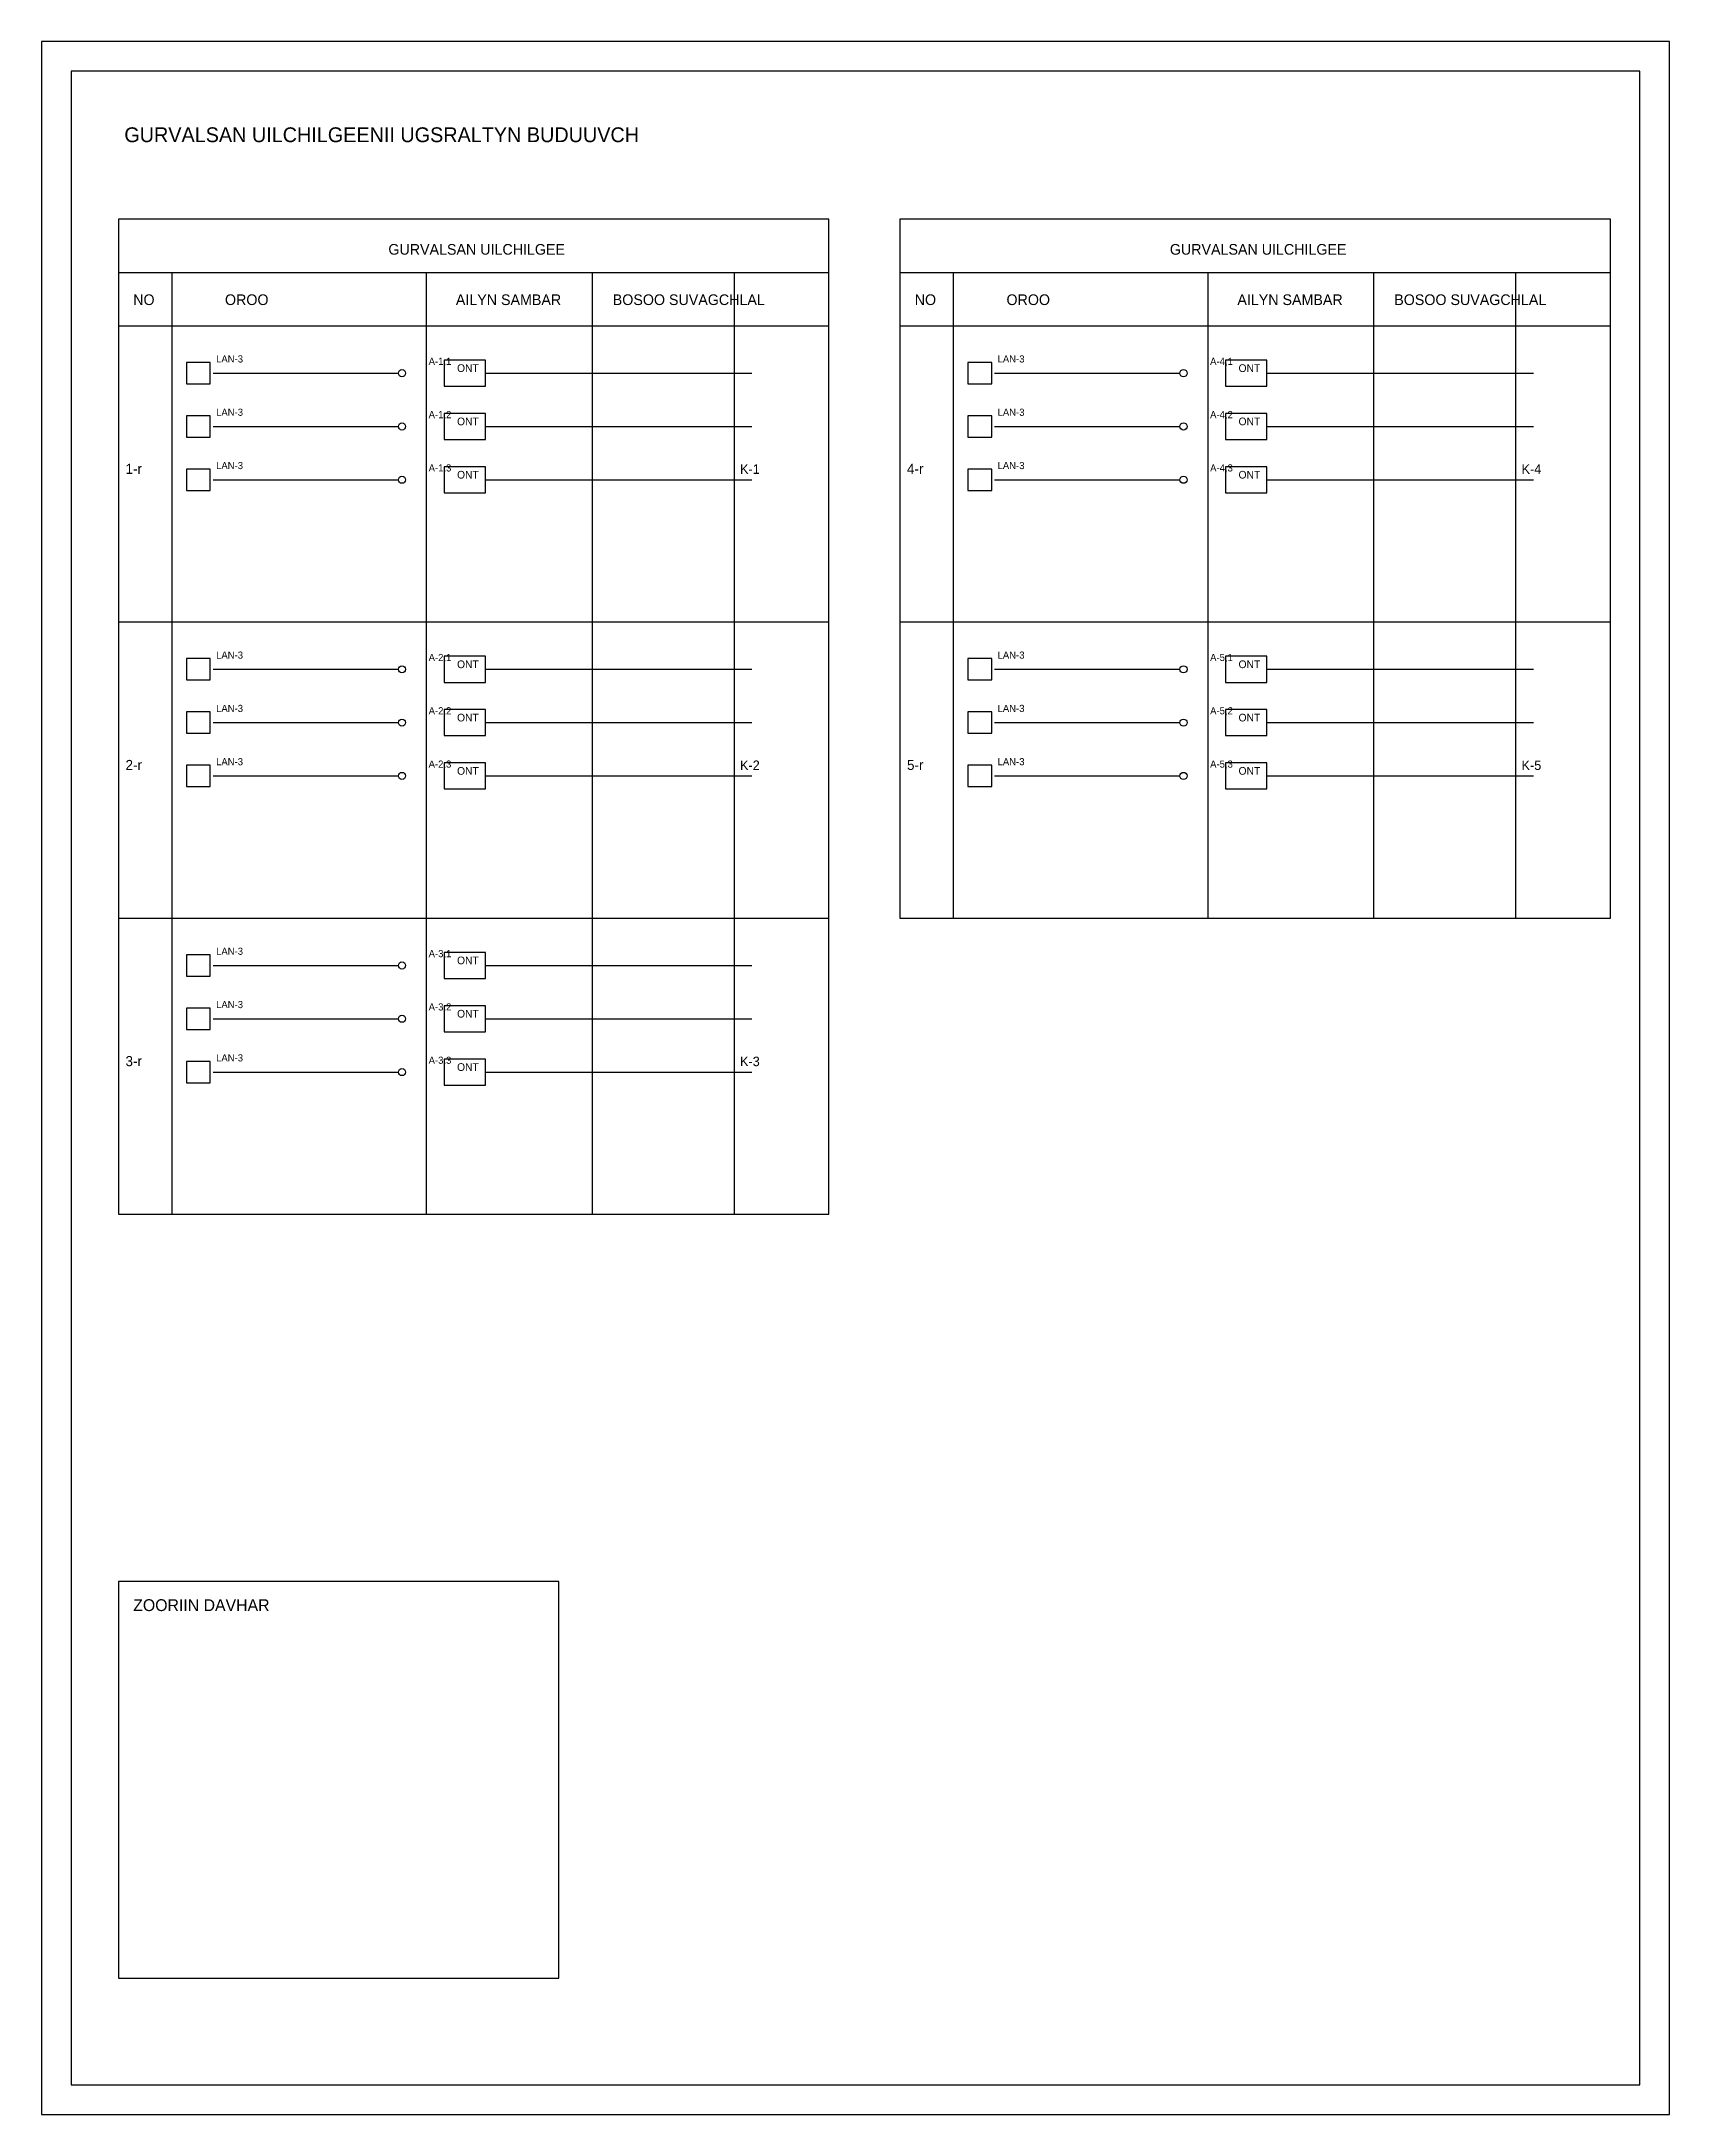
# Model space of a CAD drawing. Extents: x 0 to 27500, y 0 to 35000.
import ezdxf

# ---------------------------------------------------------------- set-up
doc = ezdxf.new("R2010")
doc.units = 0
for name, color, linetype in [('DEVICE', 7, 'CONTINUOUS'), ('FRAME', 7, 'CONTINUOUS'), ('PANEL', 7, 'CONTINUOUS'), ('TEXT', 7, 'CONTINUOUS')]:
    doc.layers.add(name, color=color, linetype=linetype)

msp = doc.modelspace()

# ---------------------------------------------------------------- linework, layer by layer
at = {"layer": 'DEVICE'}
for p, q in [((2850, 29580), (2450, 29580)), ((2450, 29580), (2450, 29220)), ((2850, 29220), (2850, 29580)), ((2900, 29400), (6030, 29400)), ((7500, 29620), (6800, 29620)), ((6800, 29620), (6800, 29180)), ((7500, 29180), (7500, 29620)), ((7500, 29400), (12000, 29400)), ((16050, 29580), (15650, 29580)), ((15650, 29580), (15650, 29220)), ((16050, 29220), (16050, 29580)), ((16100, 29400), (19230, 29400)), ((20700, 29620), (20000, 29620)), ((20000, 29620), (20000, 29180)), ((20700, 29180), (20700, 29620)), ((20700, 29400), (25200, 29400)), ((2450, 29220), (2850, 29220)), ((6800, 29180), (7500, 29180)), ((15650, 29220), (16050, 29220)), ((20000, 29180), (20700, 29180)), ((7500, 28720), (6800, 28720)), ((6800, 28720), (6800, 28280)), ((7500, 28280), (7500, 28720)), ((20700, 28720), (20000, 28720)), ((20000, 28720), (20000, 28280)), ((20700, 28280), (20700, 28720)), ((2850, 28680), (2450, 28680)), ((2450, 28680), (2450, 28320)), ((2850, 28320), (2850, 28680)), ((2900, 28500), (6030, 28500)), ((7500, 28500), (12000, 28500)), ((16050, 28680), (15650, 28680)), ((15650, 28680), (15650, 28320)), ((16050, 28320), (16050, 28680)), ((16100, 28500), (19230, 28500)), ((20700, 28500), (25200, 28500)), ((2450, 28320), (2850, 28320)), ((6800, 28280), (7500, 28280)), ((15650, 28320), (16050, 28320)), ((20000, 28280), (20700, 28280)), ((2850, 27780), (2450, 27780)), ((2450, 27780), (2450, 27420)), ((2850, 27420), (2850, 27780)), ((7500, 27820), (6800, 27820)), ((6800, 27820), (6800, 27380)), ((7500, 27380), (7500, 27820)), ((16050, 27780), (15650, 27780)), ((15650, 27780), (15650, 27420)), ((16050, 27420), (16050, 27780)), ((20700, 27820), (20000, 27820)), ((20000, 27820), (20000, 27380)), ((20700, 27380), (20700, 27820)), ((2450, 27420), (2850, 27420)), ((2900, 27600), (6030, 27600)), ((6800, 27380), (7500, 27380)), ((7500, 27600), (12000, 27600)), ((15650, 27420), (16050, 27420)), ((16100, 27600), (19230, 27600)), ((20000, 27380), (20700, 27380)), ((20700, 27600), (25200, 27600)), ((2850, 24580), (2450, 24580)), ((2450, 24580), (2450, 24220)), ((2850, 24220), (2850, 24580)), ((7500, 24620), (6800, 24620)), ((6800, 24620), (6800, 24180)), ((7500, 24180), (7500, 24620)), ((16050, 24580), (15650, 24580)), ((15650, 24580), (15650, 24220)), ((16050, 24220), (16050, 24580)), ((20700, 24620), (20000, 24620)), ((20000, 24620), (20000, 24180)), ((20700, 24180), (20700, 24620)), ((2450, 24220), (2850, 24220)), ((2900, 24400), (6030, 24400)), ((6800, 24180), (7500, 24180)), ((7500, 24400), (12000, 24400)), ((15650, 24220), (16050, 24220)), ((16100, 24400), (19230, 24400)), ((20000, 24180), (20700, 24180)), ((20700, 24400), (25200, 24400)), ((2850, 23680), (2450, 23680)), ((2450, 23680), (2450, 23320)), ((2850, 23320), (2850, 23680)), ((2900, 23500), (6030, 23500)), ((7500, 23720), (6800, 23720)), ((6800, 23720), (6800, 23280)), ((7500, 23280), (7500, 23720)), ((7500, 23500), (12000, 23500)), ((16050, 23680), (15650, 23680)), ((15650, 23680), (15650, 23320)), ((16050, 23320), (16050, 23680)), ((16100, 23500), (19230, 23500)), ((20700, 23720), (20000, 23720)), ((20000, 23720), (20000, 23280)), ((20700, 23280), (20700, 23720)), ((20700, 23500), (25200, 23500)), ((2450, 23320), (2850, 23320)), ((6800, 23280), (7500, 23280)), ((15650, 23320), (16050, 23320)), ((20000, 23280), (20700, 23280)), ((2850, 22780), (2450, 22780)), ((2450, 22780), (2450, 22420)), ((2850, 22420), (2850, 22780)), ((7500, 22820), (6800, 22820)), ((6800, 22820), (6800, 22380)), ((7500, 22380), (7500, 22820)), ((16050, 22780), (15650, 22780)), ((15650, 22780), (15650, 22420)), ((16050, 22420), (16050, 22780)), ((20700, 22820), (20000, 22820)), ((20000, 22820), (20000, 22380)), ((20700, 22380), (20700, 22820)), ((2450, 22420), (2850, 22420)), ((2900, 22600), (6030, 22600)), ((7500, 22600), (12000, 22600)), ((15650, 22420), (16050, 22420)), ((16100, 22600), (19230, 22600)), ((20700, 22600), (25200, 22600)), ((6800, 22380), (7500, 22380)), ((20000, 22380), (20700, 22380)), ((7500, 19620), (6800, 19620)), ((6800, 19620), (6800, 19180)), ((7500, 19180), (7500, 19620)), ((2850, 19580), (2450, 19580)), ((2450, 19580), (2450, 19220)), ((2850, 19220), (2850, 19580)), ((2900, 19400), (6030, 19400)), ((7500, 19400), (12000, 19400)), ((2450, 19220), (2850, 19220)), ((6800, 19180), (7500, 19180)), ((2850, 18680), (2450, 18680)), ((2450, 18680), (2450, 18320)), ((2850, 18320), (2850, 18680)), ((7500, 18720), (6800, 18720)), ((6800, 18720), (6800, 18280)), ((7500, 18280), (7500, 18720)), ((2450, 18320), (2850, 18320)), ((2900, 18500), (6030, 18500)), ((6800, 18280), (7500, 18280)), ((7500, 18500), (12000, 18500)), ((2850, 17780), (2450, 17780)), ((2450, 17780), (2450, 17420)), ((2850, 17420), (2850, 17780)), ((2900, 17600), (6030, 17600)), ((7500, 17820), (6800, 17820)), ((6800, 17820), (6800, 17380)), ((7500, 17380), (7500, 17820)), ((7500, 17600), (12000, 17600)), ((2450, 17420), (2850, 17420)), ((6800, 17380), (7500, 17380))]:
    msp.add_line(p, q, dxfattribs=at)
for centre in [(6090, 29400), (19290, 29400), (6090, 28500), (19290, 28500), (6090, 27600), (19290, 27600), (6090, 24400), (19290, 24400), (6090, 23500), (19290, 23500), (6090, 22600), (19290, 22600), (6090, 19400), (6090, 18500), (6090, 17600)]:
    msp.add_circle(centre, 60, dxfattribs=at)
at = {"layer": 'FRAME'}
for p, q in [((27500, 35000), (0, 35000)), ((0, 35000), (0, 0)), ((27500, 0), (27500, 35000)), ((27000, 34500), (500, 34500)), ((500, 34500), (500, 500)), ((27000, 500), (27000, 34500)), ((500, 500), (27000, 500)), ((0, 0), (27500, 0))]:
    msp.add_line(p, q, dxfattribs=at)
at = {"layer": 'PANEL'}
for p, q in [((13300, 32000), (1300, 32000)), ((1300, 32000), (1300, 15200)), ((13300, 15200), (13300, 32000)), ((26500, 32000), (14500, 32000)), ((14500, 32000), (14500, 20200)), ((26500, 20200), (26500, 32000)), ((1300, 31100), (13300, 31100)), ((2200, 31100), (2200, 15200)), ((6500, 31100), (6500, 15200)), ((9300, 31100), (9300, 15200)), ((11700, 31100), (11700, 15200)), ((14500, 31100), (26500, 31100)), ((15400, 31100), (15400, 20200)), ((19700, 31100), (19700, 20200)), ((22500, 31100), (22500, 20200)), ((24900, 31100), (24900, 20200)), ((1300, 30200), (13300, 30200)), ((14500, 30200), (26500, 30200)), ((1300, 25200), (13300, 25200)), ((14500, 25200), (26500, 25200)), ((1300, 20200), (13300, 20200)), ((14500, 20200), (26500, 20200)), ((14500, 20200), (26500, 20200)), ((1300, 15200), (13300, 15200)), ((1300, 15200), (13300, 15200)), ((8740, 9000), (1300, 9000)), ((1300, 9000), (1300, 2300)), ((8740, 2300), (8740, 9000)), ((1300, 2300), (8740, 2300))]:
    msp.add_line(p, q, dxfattribs=at)

# ---------------------------------------------------------------- texts
at = {"layer": 'TEXT'}
for s, height, p in [('GURVALSAN UILCHILGEENII UGSRALTYN BUDUUVCH', 250, (1400, 33300)), ('GURVALSAN UILCHILGEE', 180, (5860, 31400)), ('GURVALSAN UILCHILGEE', 180, (19060, 31400)), ('NO', 180, (1550, 30550)), ('OROO', 180, (3100, 30550)), ('AILYN SAMBAR', 180, (7000, 30550)), ('BOSOO SUVAGCHLAL', 180, (9650, 30550)), ('NO', 180, (14750, 30550)), ('OROO', 180, (16300, 30550)), ('AILYN SAMBAR', 180, (20200, 30550)), ('BOSOO SUVAGCHLAL', 180, (22850, 30550)), ('LAN-3', 120, (2950, 29580)), ('A-1,1', 120, (6540, 29540)), ('ONT', 130, (7020, 29420)), ('LAN-3', 120, (16150, 29580)), ('A-4,1', 120, (19740, 29540)), ('ONT', 130, (20220, 29420)), ('LAN-3', 120, (2950, 28680)), ('A-1,2', 120, (6540, 28640)), ('LAN-3', 120, (16150, 28680)), ('A-4,2', 120, (19740, 28640)), ('ONT', 130, (7020, 28520)), ('ONT', 130, (20220, 28520)), ('1-r', 170, (1420, 27700)), ('LAN-3', 120, (2950, 27780)), ('A-1,3', 120, (6540, 27740)), ('ONT', 130, (7020, 27620)), ('K-1', 160, (11800, 27700)), ('4-r', 170, (14620, 27700)), ('LAN-3', 120, (16150, 27780)), ('A-4,3', 120, (19740, 27740)), ('ONT', 130, (20220, 27620)), ('K-4', 160, (25000, 27700)), ('LAN-3', 120, (2950, 24580)), ('A-2,1', 120, (6540, 24540)), ('ONT', 130, (7020, 24420)), ('LAN-3', 120, (16150, 24580)), ('A-5,1', 120, (19740, 24540)), ('ONT', 130, (20220, 24420)), ('LAN-3', 120, (2950, 23680)), ('LAN-3', 120, (16150, 23680)), ('A-2,2', 120, (6540, 23640)), ('ONT', 130, (7020, 23520)), ('A-5,2', 120, (19740, 23640)), ('ONT', 130, (20220, 23520)), ('2-r', 170, (1420, 22700)), ('LAN-3', 120, (2950, 22780)), ('A-2,3', 120, (6540, 22740)), ('ONT', 130, (7020, 22620)), ('K-2', 160, (11800, 22700)), ('5-r', 170, (14620, 22700)), ('LAN-3', 120, (16150, 22780)), ('A-5,3', 120, (19740, 22740)), ('ONT', 130, (20220, 22620)), ('K-5', 160, (25000, 22700)), ('LAN-3', 120, (2950, 19580)), ('A-3,1', 120, (6540, 19540)), ('ONT', 130, (7020, 19420)), ('LAN-3', 120, (2950, 18680)), ('A-3,2', 120, (6540, 18640)), ('ONT', 130, (7020, 18520)), ('3-r', 170, (1420, 17700)), ('LAN-3', 120, (2950, 17780)), ('A-3,3', 120, (6540, 17740)), ('K-3', 160, (11800, 17700)), ('ONT', 130, (7020, 17620)), ('ZOORIIN DAVHAR', 200, (1550, 8500))]:
    msp.add_text(s, height=height, dxfattribs=at).set_placement(p)

doc.saveas('drawing.dxf')
